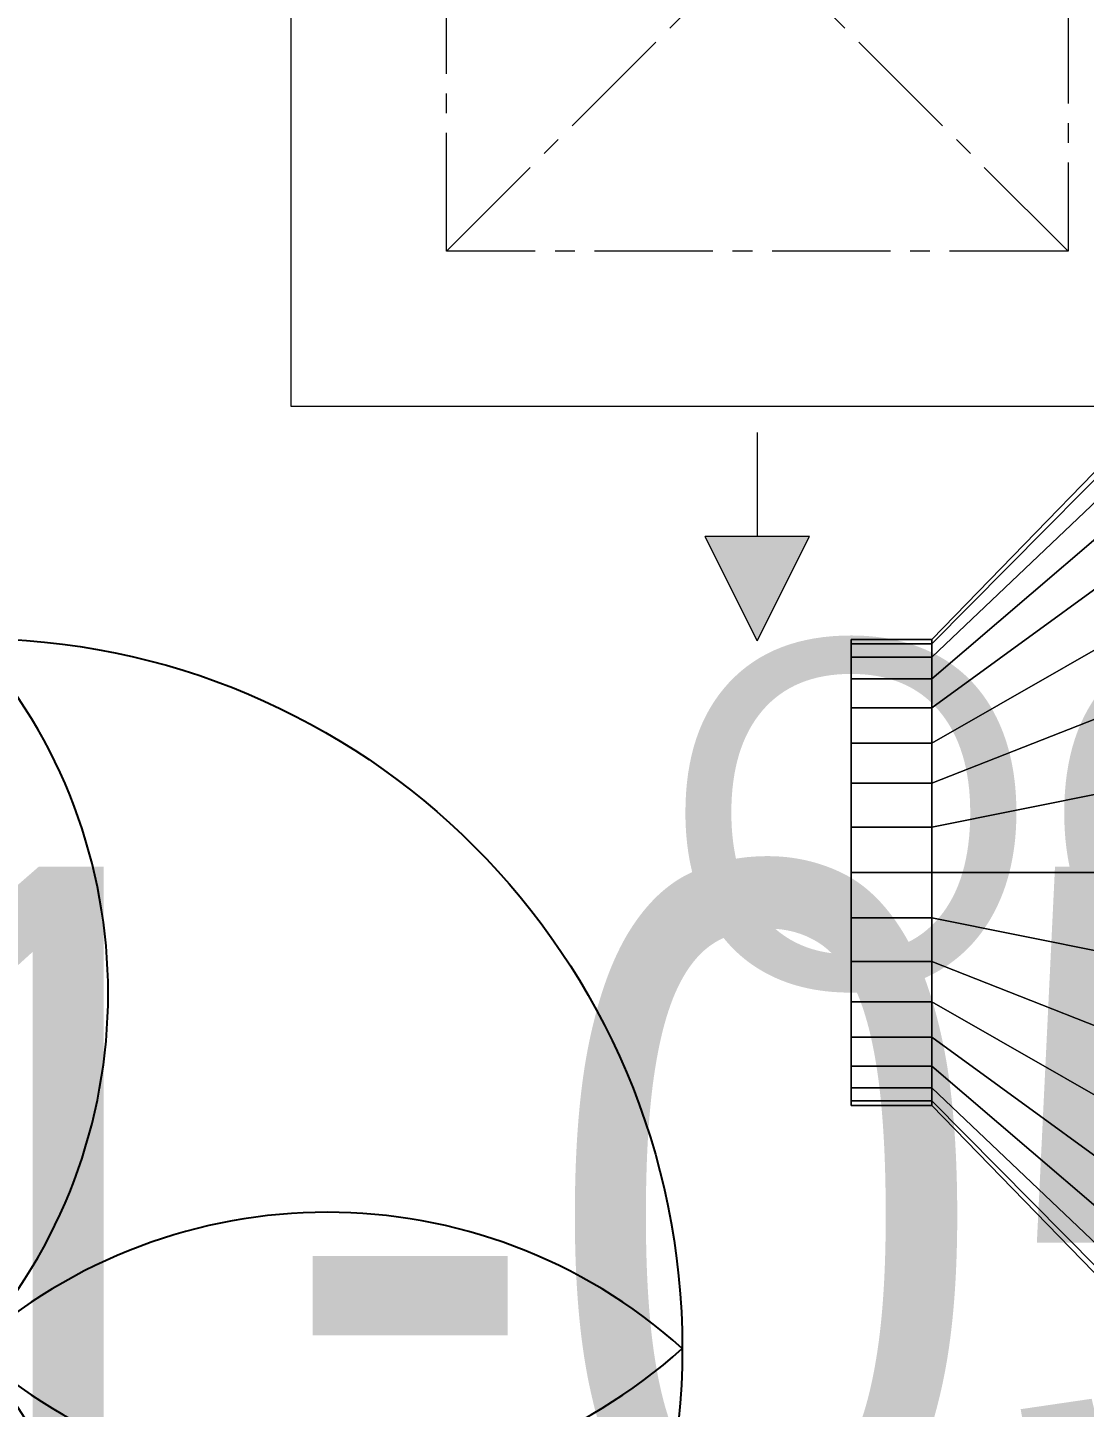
# Model space of a CAD drawing. Header units: millimetres. Extents: x -92759 to 184353, y -15225 to 86714.
# Drawn here: x -61274.8 to -60934.7, y 56524.4 to 56968.6 of the extents above; entities that cross this region are included whole.
import ezdxf

# ---------------------------------------------------------------- set-up
doc = ezdxf.new("R2010")
doc.units = ezdxf.units.MM
doc.linetypes.add('CENTER2', pattern=[28.575, 19.05, -3.175, 3.175, -3.175])
for name, color, linetype in [('0-1', 9, 'Continuous'), ('0-L21-Low Bay Light', 1, 'Continuous'), ('A-_ROOMNAME_A', 8, 'Continuous'), ('E-FAN----E', 1, 'Continuous'), ('M-ACMV_FCU', 5, 'Continuous')]:
    doc.layers.add(name, color=color, linetype=linetype)
for name, color, linetype, lineweight in [('M-ACMV_FAD', 3, 'Continuous', 18), ('M-ACMV_FAF', 86, 'Continuous', 9), ('M-ACMV_FAG', 3, 'Continuous', 25)]:
    doc.layers.add(name, color=color, linetype=linetype, lineweight=lineweight)
doc.styles.add('Arial', font='arial.ttf')
doc.styles.add('Arial Narrow_2', font='ARIALN.TTF', dxfattribs={"height": 225})

# ---------------------------------------------------------------- blocks, each defined once
blk = doc.blocks.new('A$Cb2bf8f38')
at = {"layer": 'A-_ROOMNAME_A', "insert": (-18748.32, 24157.24), "char_height": 225, "width": 1070.2528, "attachment_point": 1, "style": 'Arial Narrow_2'}
blk.add_mtext('RT1-05', dxfattribs=at)
blk = doc.blocks.new('OCF FAN')
at = {"layer": 'E-FAN----E', "color": 7}
blk.add_circle((0, 0), 228.64, dxfattribs=at)
for centre, start, end in [((-127.09, 114.32), 318.0283, 41.9717), ((114.32, -127.09), 48.0283, 131.9717), ((-127.09, -114.32), 318.0283, 41.9717), ((114.32, 127.09), 228.0283, 311.9717)]:
    blk.add_arc(centre, 170.94, start, end, dxfattribs=at)
at = {"layer": 'E-FAN----E', "color": 7, "style": 'Arial'}
blk.add_text('OCF', height=111.725, dxfattribs=at).set_placement((222.25, 116.17))
blk = doc.blocks.new('EL_B8_L1_R4')
at = {"layer": '0-L21-Low Bay Light', "color": 7}
blk.add_blockref('OCF FAN', (-7566.76, -16556.27), dxfattribs=at)
blk = doc.blocks.new('A$C7ee587d2')
at = {"layer": 'M-ACMV_FAF', "lineweight": 5, "invisible_edges": 14}
for points in [[(-254.251043, 104, 31.319129), (-255.5, 104, 44), (-265.5, 104, 44), (-264.058896, 104, 29.368226)], [(-255.5, 104, 44), (-254.251043, 104, 56.680871), (-264.058896, 104, 58.631774), (-265.5, 104, 44)], [(-250.55217, 104, 19.125577), (-254.251043, 104, 31.319129), (-264.058896, 104, 29.368226), (-259.790965, 104, 15.298743)], [(-254.251043, 104, 56.680871), (-250.55217, 104, 68.874423), (-259.790965, 104, 72.701257), (-264.058896, 104, 58.631774)], [(-244.545525, 104, 7.887935), (-250.55217, 104, 19.125577), (-259.790965, 104, 15.298743), (-252.860221, 104, 2.332233)], [(-250.55217, 104, 68.874423), (-244.545525, 104, 80.112065), (-252.860221, 104, 85.667767), (-259.790965, 104, 72.701257)], [(-236.461941, 104, -1.961941), (-244.545525, 104, 7.887935), (-252.860221, 104, 2.332233), (-243.533009, 104, -9.033009)], [(-244.545525, 104, 80.112065), (-236.461941, 104, 89.961941), (-243.533009, 104, 97.033009), (-252.860221, 104, 85.667767)], [(-226.612065, 104, -10.045525), (-236.461941, 104, -1.961941), (-243.533009, 104, -9.033009), (-232.167767, 104, -18.360221)], [(-236.461941, 104, 89.961941), (-226.612065, 104, 98.045525), (-232.167767, 104, 106.360221), (-243.533009, 104, 97.033009)], [(-215.374423, 104, -16.05217), (-226.612065, 104, -10.045525), (-232.167767, 104, -18.360221), (-219.201257, 104, -25.290965)], [(-226.612065, 104, 98.045525), (-215.374423, 104, 104.05217), (-219.201257, 104, 113.290965), (-232.167767, 104, 106.360221)], [(-203.180871, 104, -19.751043), (-215.374423, 104, -16.05217), (-219.201257, 104, -25.290965), (-205.131774, 104, -29.558896)], [(-215.374423, 104, 104.05217), (-203.180871, 104, 107.751043), (-205.131774, 104, 117.558896), (-219.201257, 104, 113.290965)], [(-190.5, 104, -21), (-203.180871, 104, -19.751043), (-205.131774, 104, -29.558896), (-190.5, 104, -31)], [(-203.180871, 104, 107.751043), (-190.5, 104, 109), (-190.5, 104, 119), (-205.131774, 104, 117.558896)], [(-190.5, 104, 109), (-177.819129, 104, 107.751043), (-175.868226, 104, 117.558896), (-190.5, 104, 119)], [(-177.819129, 104, -19.751043), (-190.5, 104, -21), (-190.5, 104, -31), (-175.868226, 104, -29.558896)], [(-177.819129, 104, 107.751043), (-165.625577, 104, 104.05217), (-161.798743, 104, 113.290965), (-175.868226, 104, 117.558896)], [(-165.625577, 104, -16.05217), (-177.819129, 104, -19.751043), (-175.868226, 104, -29.558896), (-161.798743, 104, -25.290965)], [(-165.625577, 104, 104.05217), (-154.387935, 104, 98.045525), (-148.832233, 104, 106.360221), (-161.798743, 104, 113.290965)], [(-154.387935, 104, -10.045525), (-165.625577, 104, -16.05217), (-161.798743, 104, -25.290965), (-148.832233, 104, -18.360221)], [(-154.387935, 104, 98.045525), (-144.538059, 104, 89.961941), (-137.466991, 104, 97.033009), (-148.832233, 104, 106.360221)], [(-144.538059, 104, -1.961941), (-154.387935, 104, -10.045525), (-148.832233, 104, -18.360221), (-137.466991, 104, -9.033009)], [(-144.538059, 104, 89.961941), (-136.454475, 104, 80.112065), (-128.139779, 104, 85.667767), (-137.466991, 104, 97.033009)], [(-136.454475, 104, 7.887935), (-144.538059, 104, -1.961941), (-137.466991, 104, -9.033009), (-128.139779, 104, 2.332233)], [(-136.454475, 104, 80.112065), (-130.44783, 104, 68.874423), (-121.209035, 104, 72.701257), (-128.139779, 104, 85.667767)], [(-130.44783, 104, 19.125577), (-136.454475, 104, 7.887935), (-128.139779, 104, 2.332233), (-121.209035, 104, 15.298743)], [(-130.44783, 104, 68.874423), (-126.748957, 104, 56.680871), (-116.941104, 104, 58.631774), (-121.209035, 104, 72.701257)], [(-126.748957, 104, 31.319129), (-130.44783, 104, 19.125577), (-121.209035, 104, 15.298743), (-116.941104, 104, 29.368226)], [(-126.748957, 104, 56.680871), (-125.5, 104, 44), (-115.5, 104, 44), (-116.941104, 104, 58.631774)], [(-125.5, 104, 44), (-126.748957, 104, 31.319129), (-116.941104, 104, 29.368226), (-115.5, 104, 44)]]:
    blk.add_3dface(points, dxfattribs=at)
at = {"layer": 'M-ACMV_FAF', "lineweight": 5}
mesh = blk.add_polymesh((2, 32), dxfattribs=dict(at, n_close=True))
for k, corner in enumerate([(-190.5, 78, 119), (-175.868226, 78, 117.558896), (-161.798743, 78, 113.290965), (-148.832233, 78, 106.360221), (-137.466991, 78, 97.033009), (-128.139779, 78, 85.667767), (-121.209035, 78, 72.701257), (-116.941104, 78, 58.631774), (-115.5, 78, 44), (-116.941104, 78, 29.368226), (-121.209035, 78, 15.298743), (-128.139779, 78, 2.332233), (-137.466991, 78, -9.033009), (-148.832233, 78, -18.360221), (-161.798743, 78, -25.290965), (-175.868226, 78, -29.558896), (-190.5, 78, -31), (-205.131774, 78, -29.558896), (-219.201257, 78, -25.290965), (-232.167767, 78, -18.360221), (-243.533009, 78, -9.033009), (-252.860221, 78, 2.332233), (-259.790965, 78, 15.298743), (-264.058896, 78, 29.368226), (-265.5, 78, 44), (-264.058896, 78, 58.631774), (-259.790965, 78, 72.701257), (-252.860221, 78, 85.667767), (-243.533009, 78, 97.033009), (-232.167767, 78, 106.360221), (-219.201257, 78, 113.290965), (-205.131774, 78, 117.558896), (-190.5, 104, 119), (-175.868226, 104, 117.558896), (-161.798743, 104, 113.290965), (-148.832233, 104, 106.360221), (-137.466991, 104, 97.033009), (-128.139779, 104, 85.667767), (-121.209035, 104, 72.701257), (-116.941104, 104, 58.631774), (-115.5, 104, 44), (-116.941104, 104, 29.368226), (-121.209035, 104, 15.298743), (-128.139779, 104, 2.332233), (-137.466991, 104, -9.033009), (-148.832233, 104, -18.360221), (-161.798743, 104, -25.290965), (-175.868226, 104, -29.558896), (-190.5, 104, -31), (-205.131774, 104, -29.558896), (-219.201257, 104, -25.290965), (-232.167767, 104, -18.360221), (-243.533009, 104, -9.033009), (-252.860221, 104, 2.332233), (-259.790965, 104, 15.298743), (-264.058896, 104, 29.368226), (-265.5, 104, 44), (-264.058896, 104, 58.631774), (-259.790965, 104, 72.701257), (-252.860221, 104, 85.667767), (-243.533009, 104, 97.033009), (-232.167767, 104, 106.360221), (-219.201257, 104, 113.290965), (-205.131774, 104, 117.558896)]):
    mesh.set_mesh_vertex(divmod(k, 32), corner)
mesh = blk.add_polymesh((2, 32), dxfattribs=dict(at, n_close=True))
for k, corner in enumerate([(-190.5, -7.5, 207), (-158.700278, -7.5, 203.868001), (-128.122601, -7.5, 194.592364), (-99.942052, -7.5, 179.529547), (-75.241595, -7.5, 159.258405), (-54.970453, -7.5, 134.557948), (-39.907636, -7.5, 106.377399), (-30.631999, -7.5, 75.799722), (-27.5, -7.5, 44), (-30.631999, -7.5, 12.200278), (-39.907636, -7.5, -18.377399), (-54.970453, -7.5, -46.557948), (-75.241595, -7.5, -71.258405), (-99.942052, -7.5, -91.529547), (-128.122601, -7.5, -106.592364), (-158.700278, -7.5, -115.868001), (-190.5, -7.5, -119), (-222.299722, -7.5, -115.868001), (-252.877399, -7.5, -106.592364), (-281.057948, -7.5, -91.529547), (-305.758405, -7.5, -71.258405), (-326.029547, -7.5, -46.557948), (-341.092364, -7.5, -18.377399), (-350.368001, -7.5, 12.200278), (-353.5, -7.5, 44), (-350.368001, -7.5, 75.799722), (-341.092364, -7.5, 106.377399), (-326.029547, -7.5, 134.557948), (-305.758405, -7.5, 159.258405), (-281.057948, -7.5, 179.529547), (-252.877399, -7.5, 194.592364), (-222.299722, -7.5, 203.868001), (-190.5, 78, 119), (-175.868226, 78, 117.558896), (-161.798743, 78, 113.290965), (-148.832233, 78, 106.360221), (-137.466991, 78, 97.033009), (-128.139779, 78, 85.667767), (-121.209035, 78, 72.701257), (-116.941104, 78, 58.631774), (-115.5, 78, 44), (-116.941104, 78, 29.368226), (-121.209035, 78, 15.298743), (-128.139779, 78, 2.332233), (-137.466991, 78, -9.033009), (-148.832233, 78, -18.360221), (-161.798743, 78, -25.290965), (-175.868226, 78, -29.558896), (-190.5, 78, -31), (-205.131774, 78, -29.558896), (-219.201257, 78, -25.290965), (-232.167767, 78, -18.360221), (-243.533009, 78, -9.033009), (-252.860221, 78, 2.332233), (-259.790965, 78, 15.298743), (-264.058896, 78, 29.368226), (-265.5, 78, 44), (-264.058896, 78, 58.631774), (-259.790965, 78, 72.701257), (-252.860221, 78, 85.667767), (-243.533009, 78, 97.033009), (-232.167767, 78, 106.360221), (-219.201257, 78, 113.290965), (-205.131774, 78, 117.558896)]):
    mesh.set_mesh_vertex(divmod(k, 32), corner)
blk = doc.blocks.new('A$C93d871f8')
at = {"layer": 'M-ACMV_FAG', "lineweight": 5}
h = blk.add_hatch(color=3, dxfattribs=at)
h.dxf.hatch_style = 1
h.paths.add_polyline_path([(0, -112.69), (8.38, -95.94), (-8.38, -95.94)])
at = {"layer": 'M-ACMV_FAD', "color": 3, "lineweight": 5}
blk.add_lwpolyline([(-75, 75), (75, 75), (75, -75), (-75, -75)], close=True, dxfattribs=at)
at = {"layer": 'M-ACMV_FAG', "color": 3, "linetype": 'CENTER2', "lineweight": 5}
for p, q in [((-50, -50), (50, 50)), ((50, -50), (-50, 50))]:
    blk.add_line(p, q, dxfattribs=at)
at = {"layer": 'M-ACMV_FAG', "color": 3, "lineweight": 5}
for p, q in [((0, -79.19), (0, -95.94)), ((8.38, -95.94), (-8.38, -95.94)), ((0, -112.69), (-8.38, -95.94)), ((0, -112.69), (8.38, -95.94))]:
    blk.add_line(p, q, dxfattribs=at)
at = {"layer": 'M-ACMV_FAG', "color": 3, "linetype": 'CENTER2', "lineweight": 5}
blk.add_lwpolyline([(-50, 50), (50, 50), (50, -50), (-50, -50)], close=True, dxfattribs=at)
blk = doc.blocks.new('ACMV_B8L1_R9')
at = {"layer": 'M-ACMV_FAF', "lineweight": 5, "rotation": 90}
blk.add_blockref('A$C7ee587d2', (228897.28, -53067.52, 20.38), dxfattribs=at)
at = {"layer": 'M-ACMV_FAG', "lineweight": 5, "xscale": 1.999995, "yscale": 1.999995, "zscale": 1.999995}
blk.add_blockref('A$C93d871f8', (228763.09, -52958.02), dxfattribs=at)

msp = doc.modelspace()

# ---------------------------------------------------------------- block references
at = {"layer": '0-1'}
msp.add_blockref('A$Cb2bf8f38', (-42933.02, 32541.24), dxfattribs=at)

# ---------------------------------------------------------------- next in the draw order: block references
at = {"color": 0}
msp.add_blockref('EL_B8_L1_R4', (-53725.95, 73099.58), dxfattribs=at)

# ---------------------------------------------------------------- next in the draw order: block references
at = {"layer": 'M-ACMV_FCU', "color": 5}
msp.add_blockref('ACMV_B8L1_R9', (-289803.02, 109954.6), dxfattribs=at)

doc.saveas('drawing.dxf')
